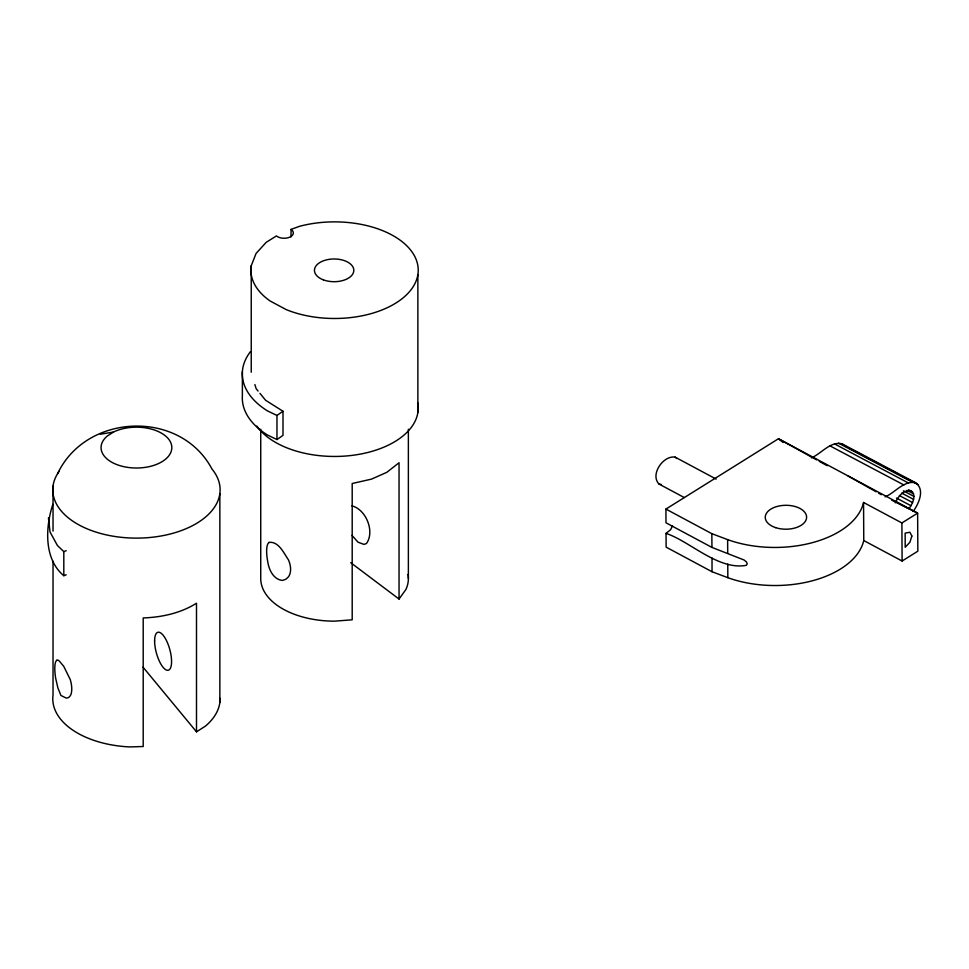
<?xml version="1.0" encoding="UTF-8"?>
<svg xmlns="http://www.w3.org/2000/svg" width="969" height="969" viewBox="0 0 969 969"><rect width="100%" height="100%" fill="white"/><g stroke="black" fill="none" stroke-linecap="round" stroke-linejoin="round"><path stroke-width="1.45" d="M908.91 508.725C912.459 504.05 916.953 495.171 910.981 490.738C903.568 489.248 898.009 496.879 895.283 502.814M66.231 574.811L63.809 575.707C43.629 559.016 45.422 526.857 52.847 504.34M672.486 525.755L670.657 529.643L666.054 533.398L666.127 547.134L712.045 571.746L727.84 577.694A89.221 51.696 -0.2 0 0 863.767 540.545L902.103 561.027L917.837 551.191L917.631 513.122L778.47 438.739L665.921 509.076L665.994 522.812L711.949 547.412L744.022 559.973L746.409 561.923L747.244 563.752L746.433 565.278C718.514 570.741 689.843 541.187 666.054 533.398M251.237 372.241L251.237 265.76L256.058 253.466L266.221 242.311L276.419 235.939A9.266 5.342 0 0 0 289.755 237.163A9.266 5.342 0 0 0 291.039 229.399L299.518 226.31A83.661 48.305 0 0 1 417.869 274.59L417.869 412.552M57.571 473.708C86.302 412.939 180.27 409.197 211.945 468.996A83.661 48.305 0 0 1 138.676 538.098A83.661 48.305 0 0 1 59.121 471.358M913.101 511.511C918.685 503.916 925.262 489.696 915.681 482.768L841.928 443.754C830.045 441.186 821.361 453.758 811.356 457.84M350.73 562.698L399.046 599.048L405.866 589.564A73.826 42.624 0 0 0 408.022 574.363M242.371 371.733L242.371 395.849A94.49 54.555 0 0 0 267.468 435.008L276.964 439.551L276.964 415.447L282.996 411.256L265.615 400.282L259.958 393.353M276.964 439.551L282.996 435.36L282.996 411.256M113.458 432.065L107.28 436.026A35.381 20.422 0 0 0 130.621 467.736A35.381 20.422 0 0 0 170.532 442.13A35.381 20.422 0 0 0 113.458 432.065L100.304 434.221M143.049 667.181L196.501 731.825L205.416 726.12A83.661 48.305 0 0 0 220.108 698.346M885.097 496.855C895.102 492.773 903.798 480.2 915.681 482.768M902.103 561.027L901.897 522.957L917.631 513.122L891.601 500.113M48.45 517.906L50.013 531.957L57.425 545.511L63.809 551.591L66.231 550.695M351.989 505.866C366.076 509.5 375.051 531.545 366.452 543.548L363.969 544.396L357.985 542.168L351.989 535.372M716.152 479.086L675.066 457.114C663.038 455.273 649.824 474.846 659.041 484.052L684.223 497.521M659.041 484.052L661.391 484.5M665.921 509.076L711.84 533.677L727.634 539.624A89.221 51.696 -0.2 0 0 863.561 502.487L901.897 522.957M276.964 415.447L267.468 410.892A94.49 54.555 0 0 1 250.474 351.626M844.568 445.752L847.209 447.145M849.837 448.538L880.131 464.563M882.759 465.956L889.348 469.444M891.989 470.837L898.566 474.313M901.206 475.706L918.321 484.766M838.488 443.112L912.241 482.126M834.479 443.875L908.232 482.889M830.179 445.982L903.92 484.997M908.607 489.842L912.568 491.937M906.972 490.375L913.561 493.863M903.362 490.823L913.9 496.394M901.703 493.088L913.561 499.35M899.389 495.571L912.568 502.536M896.495 498.066L910.981 505.733M895.744 501.76L907.602 508.022M816.601 459.863L778.47 438.739L783.122 442.494M819.229 461.329L827.126 465.689M848.045 475.936L876.158 491.804M878.713 493.245L881.269 494.699M675.066 457.114L676.871 458.482M841.928 443.754L843.696 445.086M258.069 391.052L256.179 388.739L254.871 384.56M711.84 533.677L711.949 547.412M863.561 502.487L863.767 540.545M727.634 539.624L727.707 553.263M727.767 564.103L727.84 577.694M712.009 557.999L712.045 571.746M408.373 429.255L408.373 578.529M399.046 599.048L399.046 462.746L386.752 472.363L371.466 479.134L352.195 483.507L352.195 619.809L334.559 621.153A73.826 42.624 0 0 1 260.734 578.529L260.734 429.255M291.039 229.399L291.039 236.896M219.854 493.584L219.854 702.537M196.501 731.825L196.501 603.239C180.767 613.147 161.666 617.326 143.206 617.931L143.206 746.518L129.907 746.929A83.661 48.305 0 0 1 53.029 695.003L53.029 561.208M63.809 551.591L63.809 575.707M53.029 486.038L53.029 531.133M417.687 402.729A83.661 48.305 0 0 1 354.957 454.994A83.661 48.305 0 0 1 256.858 426.069M417.869 274.59A83.661 48.305 0 0 1 286.279 309.632L270.242 301.068A83.661 48.305 0 0 1 251.237 265.76M911.877 536.039L909.915 542.252L905.191 547.279L905.155 533.12L909.903 532.247L911.877 536.039M56.602 660.325L55.621 661.924A19.55 4.942 79.4 0 0 55.621 677.997L57.874 687.869L60.938 695.476L66.352 698.128L68.593 697.559L70.313 695.754A19.55 8.697 69.4 0 0 70.313 679.681L63.748 666.357L59.351 661.052L57.874 660.022L56.602 660.325M268.922 542.41L267.674 544.203A21.282 6.638 76.6 0 0 267.674 561.245C268.776 569.421 273.222 579.426 282.415 580.443L285.867 579.256L288.435 576.87A21.282 13.796 53 0 0 288.435 559.828C283.735 553.129 278.745 541.126 268.922 542.41M775.6 527.633A20.676 11.955 -0.2 0 0 806.608 517.192A20.676 11.955 -0.2 0 0 775.6 506.92A20.676 11.955 -0.2 0 0 775.6 527.633M323.416 279.871A19.683 11.362 0 0 0 353.794 270.932A19.683 11.362 0 0 0 325.196 260.213A19.683 11.362 0 0 0 323.416 279.871M154.616 640.981A19.683 6.928 74.6 0 0 167.334 670.294A19.683 6.928 74.6 0 0 167.334 642.447A19.683 6.928 74.6 0 0 154.616 640.981"/></g></svg>
